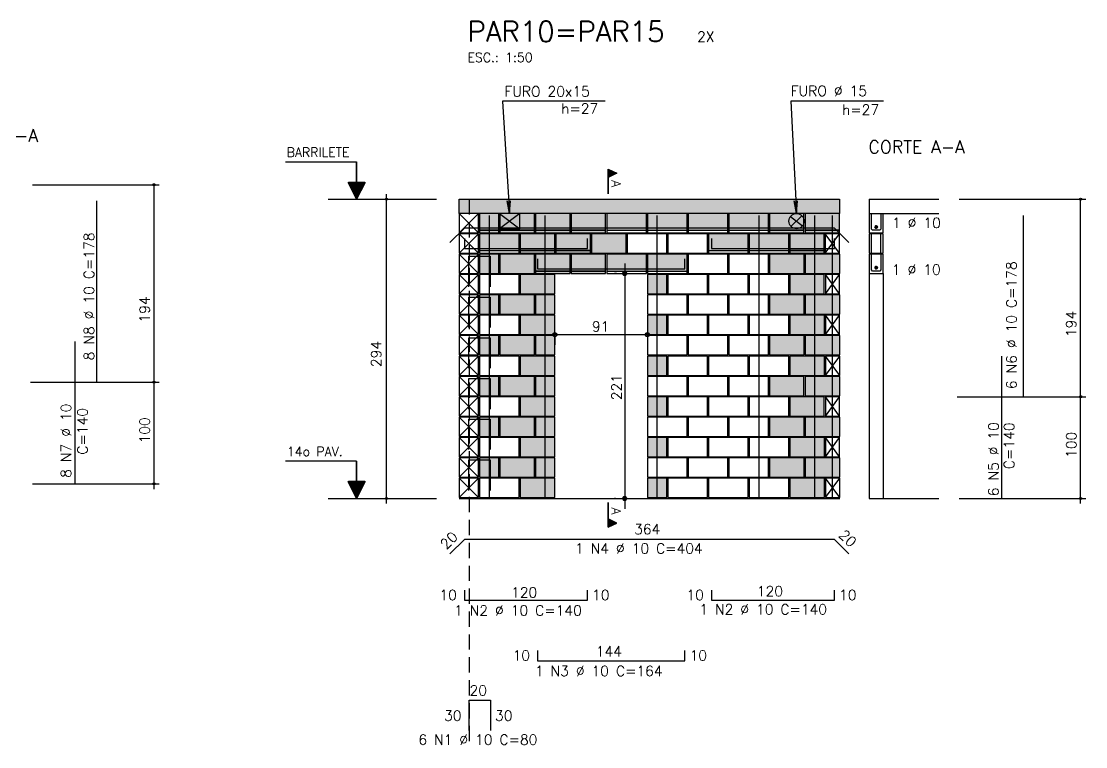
# Model space of a CAD drawing. Extents: x -1 to 122, y -1 to 61.
# Drawn here: x 68.27 to 89.2, y 22.13 to 36.38 of the extents above; entities that cross this region are included whole.
import ezdxf

# ---------------------------------------------------------------- set-up
doc = ezdxf.new("R2010")
doc.units = 0
doc.header["$MEASUREMENT"] = 0
doc.linetypes.add('ESTILO_TQS_0001', pattern=[0.45, 0.3, -0.15])
for name, color, linetype in [('PENA_01', 1, 'CONTINUOUS'), ('PENA_02', 2, 'CONTINUOUS'), ('PENA_03', 3, 'CONTINUOUS'), ('PENA_05', 5, 'CONTINUOUS'), ('PENA_06', 6, 'CONTINUOUS'), ('PENA_09', 254, 'CONTINUOUS'), ('PENA_11', 252, 'CONTINUOUS'), ('PENA_21', 100, 'CONTINUOUS'), ('PENA_23', 50, 'CONTINUOUS')]:
    doc.layers.add(name, color=color, linetype=linetype)
doc.styles.get("Standard").update_dxf_attribs({"font": 'ROMANS.SHX'})

msp = doc.modelspace()

# ---------------------------------------------------------------- linework, layer by layer
at = {"layer": 'PENA_01', "linetype": 'Continuous'}
for p, q in [((74.307, 32.887), (76.437, 32.887)), ((77.675, 32.607), (78.075, 32.307)), ((78.075, 32.607), (77.675, 32.307)), ((83.399, 32.551), (83.634, 32.367)), ((83.406, 32.351), (83.618, 32.564)), ((77.285, 32.277), (77.665, 32.277)), ((77.683, 32.277), (78.363, 32.277)), ((78.383, 32.277), (79.063, 32.277)), ((79.083, 32.277), (79.763, 32.277)), ((79.783, 32.277), (80.563, 32.277)), ((80.583, 32.277), (81.363, 32.277)), ((81.383, 32.277), (82.163, 32.277)), ((82.183, 32.277), (82.963, 32.277)), ((82.983, 32.277), (83.663, 32.277)), ((83.683, 32.277), (84.363, 32.277)), ((77.285, 31.877), (78.065, 31.877)), ((78.085, 31.877), (78.765, 31.877)), ((78.785, 31.877), (79.465, 31.877)), ((81.783, 31.877), (82.563, 31.877)), ((82.583, 31.877), (83.363, 31.877)), ((83.383, 31.877), (84.063, 31.877)), ((80.137, 31.627), (80.137, 26.807)), ((78.383, 31.477), (79.063, 31.477)), ((79.083, 31.477), (79.763, 31.477)), ((79.783, 31.477), (80.563, 31.477)), ((79.973, 31.427), (79.937, 31.427)), ((80.583, 31.477), (81.363, 31.477)), ((78.564, 30.227), (80.784, 30.227)), ((78.764, 30.217), (78.764, 30.027)), ((80.584, 30.217), (80.584, 30.027)), ((74.307, 27.007), (76.437, 27.007)), ((79.959, 27.007), (79.937, 27.007))]:
    msp.add_line(p, q, dxfattribs=at)
at = {"layer": 'PENA_01', "linetype": 'ESTILO_TQS_0001'}
msp.add_line((77.078, 32.887), (77.078, 22.13), dxfattribs=at)
at = {"layer": 'PENA_01', "linetype": 'Continuous'}
msp.add_lwpolyline([(77.675, 32.607), (77.675, 32.307), (78.075, 32.307), (78.075, 32.607), (77.675, 32.607)], dxfattribs=at)
msp.add_circle((83.516, 32.457), 0.15, dxfattribs=at)
at = {"layer": 'PENA_02', "linetype": 'Continuous'}
for p, q in [((77.265, 32.607), (76.885, 32.607)), ((76.885, 32.607), (76.885, 32.227)), ((77.265, 32.227), (77.265, 32.607)), ((76.885, 32.227), (77.265, 32.227)), ((77.265, 32.207), (76.885, 32.207)), ((76.885, 32.207), (76.885, 31.827)), ((77.265, 31.827), (77.265, 32.207)), ((84.362, 32.207), (84.082, 32.207)), ((84.082, 32.207), (84.082, 31.827)), ((84.362, 31.827), (84.362, 32.207)), ((76.885, 31.827), (77.265, 31.827)), ((84.082, 31.827), (84.362, 31.827)), ((77.263, 31.807), (76.883, 31.807)), ((76.883, 31.807), (76.883, 31.427)), ((77.263, 31.427), (77.263, 31.807)), ((76.883, 31.427), (77.263, 31.427)), ((77.263, 31.407), (76.883, 31.407)), ((76.883, 31.407), (76.883, 31.027)), ((77.263, 31.027), (77.263, 31.407)), ((84.363, 31.407), (84.083, 31.407)), ((84.083, 31.407), (84.083, 31.027)), ((84.363, 31.027), (84.363, 31.407)), ((76.883, 31.027), (77.263, 31.027)), ((77.264, 31.007), (76.884, 31.007)), ((76.884, 31.007), (76.884, 30.627)), ((77.264, 30.627), (77.264, 31.007)), ((84.083, 31.027), (84.363, 31.027)), ((76.884, 30.627), (77.264, 30.627)), ((77.264, 30.607), (76.884, 30.607)), ((76.884, 30.607), (76.884, 30.227)), ((77.264, 30.227), (77.264, 30.607)), ((84.364, 30.607), (84.084, 30.607)), ((84.084, 30.607), (84.084, 30.227)), ((84.364, 30.227), (84.364, 30.607)), ((76.884, 30.227), (77.264, 30.227)), ((77.265, 30.207), (76.885, 30.207)), ((76.885, 30.207), (76.885, 29.827)), ((77.265, 29.827), (77.265, 30.207)), ((84.084, 30.227), (84.364, 30.227)), ((76.885, 29.827), (77.265, 29.827)), ((77.265, 29.807), (76.885, 29.807)), ((76.885, 29.807), (76.885, 29.427)), ((77.265, 29.427), (77.265, 29.807)), ((84.365, 29.807), (84.085, 29.807)), ((84.085, 29.807), (84.085, 29.427)), ((84.365, 29.427), (84.365, 29.807)), ((77.263, 29.407), (76.883, 29.407)), ((76.883, 29.407), (76.883, 29.027)), ((76.885, 29.427), (77.265, 29.427)), ((77.263, 29.027), (77.263, 29.407)), ((84.085, 29.427), (84.365, 29.427)), ((76.883, 29.027), (77.263, 29.027)), ((77.263, 29.007), (76.883, 29.007)), ((76.883, 29.007), (76.883, 28.627)), ((77.263, 28.627), (77.263, 29.007)), ((84.363, 29.007), (84.083, 29.007)), ((84.083, 29.007), (84.083, 28.627)), ((84.363, 28.627), (84.363, 29.007)), ((76.883, 28.627), (77.263, 28.627)), ((77.264, 28.607), (76.884, 28.607)), ((76.884, 28.607), (76.884, 28.227)), ((77.264, 28.227), (77.264, 28.607)), ((84.083, 28.627), (84.363, 28.627)), ((76.884, 28.227), (77.264, 28.227)), ((77.264, 28.207), (76.884, 28.207)), ((76.884, 28.207), (76.884, 27.827)), ((77.264, 27.827), (77.264, 28.207)), ((84.364, 28.207), (84.084, 28.207)), ((84.084, 28.207), (84.084, 27.827)), ((84.364, 27.827), (84.364, 28.207)), ((76.884, 27.827), (77.264, 27.827)), ((77.265, 27.807), (76.885, 27.807)), ((76.885, 27.807), (76.885, 27.427)), ((77.265, 27.427), (77.265, 27.807)), ((84.084, 27.827), (84.364, 27.827)), ((76.885, 27.427), (77.265, 27.427)), ((77.265, 27.407), (76.885, 27.407)), ((76.885, 27.407), (76.885, 27.027)), ((77.265, 27.027), (77.265, 27.407)), ((84.365, 27.407), (84.085, 27.407)), ((84.085, 27.407), (84.085, 27.027)), ((84.365, 27.027), (84.365, 27.407)), ((76.885, 27.027), (77.265, 27.027)), ((76.885, 27.007), (84.365, 27.007)), ((84.085, 27.027), (84.365, 27.027))]:
    msp.add_line(p, q, dxfattribs=at)
for points in [[(76.885, 32.607), (76.885, 32.887), (84.362, 32.887), (84.362, 32.607), (76.885, 32.607)], [(77.285, 32.227), (77.665, 32.227), (77.665, 32.607), (77.285, 32.607), (77.285, 32.227)], [(77.683, 32.227), (78.363, 32.227), (78.363, 32.607), (77.683, 32.607), (77.683, 32.227)], [(78.383, 32.227), (79.063, 32.227), (79.063, 32.607), (78.383, 32.607), (78.383, 32.227)], [(79.083, 32.227), (79.763, 32.227), (79.763, 32.607), (79.083, 32.607), (79.083, 32.227)], [(79.783, 32.227), (80.563, 32.227), (80.563, 32.607), (79.783, 32.607), (79.783, 32.227)], [(80.583, 32.227), (81.363, 32.227), (81.363, 32.607), (80.583, 32.607), (80.583, 32.227)], [(81.383, 32.227), (82.163, 32.227), (82.163, 32.607), (81.383, 32.607), (81.383, 32.227)], [(82.183, 32.227), (82.963, 32.227), (82.963, 32.607), (82.183, 32.607), (82.183, 32.227)], [(82.983, 32.227), (83.663, 32.227), (83.663, 32.607), (82.983, 32.607), (82.983, 32.227)], [(83.683, 32.227), (84.363, 32.227), (84.363, 32.607), (83.683, 32.607), (83.683, 32.227)], [(77.285, 31.827), (78.065, 31.827), (78.065, 32.207), (77.285, 32.207), (77.285, 31.827)], [(78.085, 31.827), (78.765, 31.827), (78.765, 32.207), (78.085, 32.207), (78.085, 31.827)], [(78.785, 31.827), (79.465, 31.827), (79.465, 32.207), (78.785, 32.207), (78.785, 31.827)], [(79.483, 31.827), (80.163, 31.827), (80.163, 32.207), (79.483, 32.207), (79.483, 31.827)], [(80.183, 31.827), (80.963, 31.827), (80.963, 32.207), (80.183, 32.207), (80.183, 31.827)], [(80.983, 31.827), (81.763, 31.827), (81.763, 32.207), (80.983, 32.207), (80.983, 31.827)], [(81.783, 31.827), (82.563, 31.827), (82.563, 32.207), (81.783, 32.207), (81.783, 31.827)], [(82.583, 31.827), (83.363, 31.827), (83.363, 32.207), (82.583, 32.207), (82.583, 31.827)], [(83.383, 31.827), (84.063, 31.827), (84.063, 32.207), (83.383, 32.207), (83.383, 31.827)], [(77.283, 31.427), (77.663, 31.427), (77.663, 31.807), (77.283, 31.807), (77.283, 31.427)], [(77.683, 31.427), (78.363, 31.427), (78.363, 31.807), (77.683, 31.807), (77.683, 31.427)], [(78.383, 31.427), (79.063, 31.427), (79.063, 31.807), (78.383, 31.807), (78.383, 31.427)], [(79.083, 31.427), (79.763, 31.427), (79.763, 31.807), (79.083, 31.807), (79.083, 31.427)], [(79.783, 31.427), (80.563, 31.427), (80.563, 31.807), (79.783, 31.807), (79.783, 31.427)], [(80.583, 31.427), (81.363, 31.427), (81.363, 31.807), (80.583, 31.807), (80.583, 31.427)], [(81.383, 31.427), (82.163, 31.427), (82.163, 31.807), (81.383, 31.807), (81.383, 31.427)], [(82.183, 31.427), (82.963, 31.427), (82.963, 31.807), (82.183, 31.807), (82.183, 31.427)], [(82.985, 31.427), (83.665, 31.427), (83.665, 31.807), (82.985, 31.807), (82.985, 31.427)], [(83.685, 31.427), (84.365, 31.427), (84.365, 31.807), (83.685, 31.807), (83.685, 31.427)], [(77.283, 31.027), (78.063, 31.027), (78.063, 31.407), (77.283, 31.407), (77.283, 31.027)], [(78.083, 31.027), (78.763, 31.027), (78.763, 31.407), (78.083, 31.407), (78.083, 31.027)], [(80.583, 31.027), (80.963, 31.027), (80.963, 31.407), (80.583, 31.407), (80.583, 31.027)], [(80.983, 31.027), (81.763, 31.027), (81.763, 31.407), (80.983, 31.407), (80.983, 31.027)], [(81.783, 31.027), (82.563, 31.027), (82.563, 31.407), (81.783, 31.407), (81.783, 31.027)], [(82.583, 31.027), (83.363, 31.027), (83.363, 31.407), (82.583, 31.407), (82.583, 31.027)], [(83.383, 31.027), (84.063, 31.027), (84.063, 31.407), (83.383, 31.407), (83.383, 31.027)], [(77.284, 30.627), (77.664, 30.627), (77.664, 31.007), (77.284, 31.007), (77.284, 30.627)], [(77.684, 30.627), (78.364, 30.627), (78.364, 31.007), (77.684, 31.007), (77.684, 30.627)], [(78.384, 30.627), (78.764, 30.627), (78.764, 31.007), (78.384, 31.007), (78.384, 30.627)], [(80.584, 30.627), (81.364, 30.627), (81.364, 31.007), (80.584, 31.007), (80.584, 30.627)], [(81.384, 30.627), (82.164, 30.627), (82.164, 31.007), (81.384, 31.007), (81.384, 30.627)], [(82.184, 30.627), (82.964, 30.627), (82.964, 31.007), (82.184, 31.007), (82.184, 30.627)], [(82.984, 30.627), (83.664, 30.627), (83.664, 31.007), (82.984, 31.007), (82.984, 30.627)], [(83.685, 30.627), (84.365, 30.627), (84.365, 31.007), (83.685, 31.007), (83.685, 30.627)], [(77.284, 30.227), (78.064, 30.227), (78.064, 30.607), (77.284, 30.607), (77.284, 30.227)], [(78.084, 30.227), (78.764, 30.227), (78.764, 30.607), (78.084, 30.607), (78.084, 30.227)], [(80.584, 30.227), (80.964, 30.227), (80.964, 30.607), (80.584, 30.607), (80.584, 30.227)], [(80.984, 30.227), (81.764, 30.227), (81.764, 30.607), (80.984, 30.607), (80.984, 30.227)], [(81.784, 30.227), (82.564, 30.227), (82.564, 30.607), (81.784, 30.607), (81.784, 30.227)], [(82.584, 30.227), (83.364, 30.227), (83.364, 30.607), (82.584, 30.607), (82.584, 30.227)], [(83.384, 30.227), (84.064, 30.227), (84.064, 30.607), (83.384, 30.607), (83.384, 30.227)], [(77.285, 29.827), (77.665, 29.827), (77.665, 30.207), (77.285, 30.207), (77.285, 29.827)], [(77.685, 29.827), (78.365, 29.827), (78.365, 30.207), (77.685, 30.207), (77.685, 29.827)], [(78.385, 29.827), (78.765, 29.827), (78.765, 30.207), (78.385, 30.207), (78.385, 29.827)], [(80.585, 29.827), (81.365, 29.827), (81.365, 30.207), (80.585, 30.207), (80.585, 29.827)], [(81.385, 29.827), (82.165, 29.827), (82.165, 30.207), (81.385, 30.207), (81.385, 29.827)], [(82.185, 29.827), (82.965, 29.827), (82.965, 30.207), (82.185, 30.207), (82.185, 29.827)], [(82.985, 29.827), (83.665, 29.827), (83.665, 30.207), (82.985, 30.207), (82.985, 29.827)], [(83.685, 29.827), (84.365, 29.827), (84.365, 30.207), (83.685, 30.207), (83.685, 29.827)], [(77.285, 29.427), (78.065, 29.427), (78.065, 29.807), (77.285, 29.807), (77.285, 29.427)], [(78.085, 29.427), (78.765, 29.427), (78.765, 29.807), (78.085, 29.807), (78.085, 29.427)], [(80.585, 29.427), (80.965, 29.427), (80.965, 29.807), (80.585, 29.807), (80.585, 29.427)], [(80.985, 29.427), (81.765, 29.427), (81.765, 29.807), (80.985, 29.807), (80.985, 29.427)], [(81.785, 29.427), (82.565, 29.427), (82.565, 29.807), (81.785, 29.807), (81.785, 29.427)], [(82.585, 29.427), (83.365, 29.427), (83.365, 29.807), (82.585, 29.807), (82.585, 29.427)], [(83.385, 29.427), (84.065, 29.427), (84.065, 29.807), (83.385, 29.807), (83.385, 29.427)], [(77.283, 29.027), (77.663, 29.027), (77.663, 29.407), (77.283, 29.407), (77.283, 29.027)], [(77.683, 29.027), (78.363, 29.027), (78.363, 29.407), (77.683, 29.407), (77.683, 29.027)], [(78.383, 29.027), (78.763, 29.027), (78.763, 29.407), (78.383, 29.407), (78.383, 29.027)], [(80.583, 29.027), (81.363, 29.027), (81.363, 29.407), (80.583, 29.407), (80.583, 29.027)], [(81.383, 29.027), (82.163, 29.027), (82.163, 29.407), (81.383, 29.407), (81.383, 29.027)], [(82.183, 29.027), (82.963, 29.027), (82.963, 29.407), (82.183, 29.407), (82.183, 29.027)], [(82.983, 29.027), (83.663, 29.027), (83.663, 29.407), (82.983, 29.407), (82.983, 29.027)], [(83.685, 29.027), (84.365, 29.027), (84.365, 29.407), (83.685, 29.407), (83.685, 29.027)], [(77.283, 28.627), (78.063, 28.627), (78.063, 29.007), (77.283, 29.007), (77.283, 28.627)], [(78.083, 28.627), (78.763, 28.627), (78.763, 29.007), (78.083, 29.007), (78.083, 28.627)], [(80.583, 28.627), (80.963, 28.627), (80.963, 29.007), (80.583, 29.007), (80.583, 28.627)], [(80.983, 28.627), (81.763, 28.627), (81.763, 29.007), (80.983, 29.007), (80.983, 28.627)], [(81.783, 28.627), (82.563, 28.627), (82.563, 29.007), (81.783, 29.007), (81.783, 28.627)], [(82.583, 28.627), (83.363, 28.627), (83.363, 29.007), (82.583, 29.007), (82.583, 28.627)], [(83.383, 28.627), (84.063, 28.627), (84.063, 29.007), (83.383, 29.007), (83.383, 28.627)], [(77.284, 28.227), (77.664, 28.227), (77.664, 28.607), (77.284, 28.607), (77.284, 28.227)], [(77.684, 28.227), (78.364, 28.227), (78.364, 28.607), (77.684, 28.607), (77.684, 28.227)], [(78.384, 28.227), (78.764, 28.227), (78.764, 28.607), (78.384, 28.607), (78.384, 28.227)], [(80.584, 28.227), (81.364, 28.227), (81.364, 28.607), (80.584, 28.607), (80.584, 28.227)], [(81.384, 28.227), (82.164, 28.227), (82.164, 28.607), (81.384, 28.607), (81.384, 28.227)], [(82.184, 28.227), (82.964, 28.227), (82.964, 28.607), (82.184, 28.607), (82.184, 28.227)], [(82.984, 28.227), (83.664, 28.227), (83.664, 28.607), (82.984, 28.607), (82.984, 28.227)], [(83.685, 28.227), (84.365, 28.227), (84.365, 28.607), (83.685, 28.607), (83.685, 28.227)], [(77.284, 27.827), (78.064, 27.827), (78.064, 28.207), (77.284, 28.207), (77.284, 27.827)], [(78.084, 27.827), (78.764, 27.827), (78.764, 28.207), (78.084, 28.207), (78.084, 27.827)], [(80.584, 27.827), (80.964, 27.827), (80.964, 28.207), (80.584, 28.207), (80.584, 27.827)], [(80.984, 27.827), (81.764, 27.827), (81.764, 28.207), (80.984, 28.207), (80.984, 27.827)], [(81.784, 27.827), (82.564, 27.827), (82.564, 28.207), (81.784, 28.207), (81.784, 27.827)], [(82.584, 27.827), (83.364, 27.827), (83.364, 28.207), (82.584, 28.207), (82.584, 27.827)], [(83.384, 27.827), (84.064, 27.827), (84.064, 28.207), (83.384, 28.207), (83.384, 27.827)], [(77.285, 27.427), (77.665, 27.427), (77.665, 27.807), (77.285, 27.807), (77.285, 27.427)], [(77.685, 27.427), (78.365, 27.427), (78.365, 27.807), (77.685, 27.807), (77.685, 27.427)], [(78.385, 27.427), (78.765, 27.427), (78.765, 27.807), (78.385, 27.807), (78.385, 27.427)], [(80.585, 27.427), (81.365, 27.427), (81.365, 27.807), (80.585, 27.807), (80.585, 27.427)], [(81.385, 27.427), (82.165, 27.427), (82.165, 27.807), (81.385, 27.807), (81.385, 27.427)], [(82.185, 27.427), (82.965, 27.427), (82.965, 27.807), (82.185, 27.807), (82.185, 27.427)], [(82.985, 27.427), (83.665, 27.427), (83.665, 27.807), (82.985, 27.807), (82.985, 27.427)], [(83.685, 27.427), (84.365, 27.427), (84.365, 27.807), (83.685, 27.807), (83.685, 27.427)], [(77.285, 27.027), (78.065, 27.027), (78.065, 27.407), (77.285, 27.407), (77.285, 27.027)], [(78.085, 27.027), (78.765, 27.027), (78.765, 27.407), (78.085, 27.407), (78.085, 27.027)], [(80.585, 27.027), (80.965, 27.027), (80.965, 27.407), (80.585, 27.407), (80.585, 27.027)], [(80.985, 27.027), (81.765, 27.027), (81.765, 27.407), (80.985, 27.407), (80.985, 27.027)], [(81.785, 27.027), (82.565, 27.027), (82.565, 27.407), (81.785, 27.407), (81.785, 27.027)], [(82.585, 27.027), (83.365, 27.027), (83.365, 27.407), (82.585, 27.407), (82.585, 27.027)], [(83.385, 27.027), (84.065, 27.027), (84.065, 27.407), (83.385, 27.407), (83.385, 27.027)]]:
    msp.add_lwpolyline(points, dxfattribs=at)
for centre, radius in [((70.882, 33.173), 0.02), ((70.882, 33.173), 0.01), ((75.453, 32.887), 0.02), ((75.453, 32.887), 0.01), ((89.103, 32.887), 0.02), ((89.103, 32.887), 0.01), ((80.137, 31.427), 0.04), ((80.137, 31.427), 0.02), ((78.764, 30.227), 0.04), ((78.764, 30.227), 0.02), ((80.584, 30.227), 0.04), ((80.584, 30.227), 0.02), ((70.882, 29.293), 0.02), ((70.882, 29.293), 0.01), ((89.103, 29.007), 0.02), ((89.103, 29.007), 0.01), ((70.882, 27.293), 0.02), ((70.882, 27.293), 0.01), ((75.453, 27.007), 0.02), ((75.453, 27.007), 0.01), ((80.137, 27.007), 0.04), ((80.137, 27.007), 0.02), ((89.103, 27.007), 0.02), ((89.103, 27.007), 0.01)]:
    msp.add_circle(centre, radius, dxfattribs=at)
at = {"layer": 'PENA_03', "linetype": 'Continuous'}
for p, q in [((74.866, 33.619), (73.466, 33.619)), ((74.866, 33.219), (74.866, 33.619)), ((74.867, 33.219), (74.867, 33.621)), ((79.814, 32.994), (79.814, 33.48)), ((79.814, 33.48), (79.98, 33.397)), ((79.815, 33.479), (79.815, 33.316)), ((79.815, 33.479), (79.979, 33.397)), ((79.979, 33.397), (79.815, 33.316)), ((79.98, 33.397), (79.815, 33.315)), ((79.815, 33.315), (79.815, 32.994)), ((79.827, 33.474), (79.827, 33.321)), ((79.84, 33.468), (79.84, 33.327)), ((79.853, 33.461), (79.853, 33.334)), ((79.865, 33.455), (79.865, 33.34)), ((79.878, 33.448), (79.878, 33.346)), ((79.891, 33.442), (79.891, 33.353)), ((79.904, 33.436), (79.904, 33.359)), ((79.916, 33.429), (79.916, 33.366)), ((79.929, 33.423), (79.929, 33.372)), ((79.942, 33.417), (79.942, 33.378)), ((79.955, 33.41), (79.955, 33.385)), ((79.967, 33.404), (79.967, 33.391)), ((68.493, 33.173), (70.982, 33.173)), ((70.882, 27.192), (70.882, 33.173)), ((74.866, 32.887), (74.7, 33.219)), ((74.7, 33.219), (74.866, 33.219)), ((74.866, 32.891), (74.703, 33.218)), ((75.03, 33.218), (74.703, 33.218)), ((75.019, 33.194), (74.713, 33.194)), ((75.007, 33.168), (74.726, 33.168)), ((74.994, 33.143), (74.739, 33.143)), ((74.981, 33.117), (74.751, 33.117)), ((74.968, 33.092), (74.764, 33.092)), ((75.032, 33.219), (74.866, 32.887)), ((75.03, 33.218), (74.866, 32.891)), ((74.867, 33.219), (75.032, 33.219)), ((74.956, 33.066), (74.777, 33.066)), ((74.943, 33.041), (74.79, 33.041)), ((74.93, 33.015), (74.802, 33.015)), ((74.917, 32.99), (74.815, 32.99)), ((74.905, 32.964), (74.828, 32.964)), ((74.892, 32.938), (74.841, 32.938)), ((74.879, 32.913), (74.853, 32.913)), ((75.453, 26.907), (75.453, 32.987)), ((84.943, 32.887), (84.943, 32.227)), ((84.943, 32.887), (86.313, 32.887)), ((86.713, 32.887), (89.203, 32.887)), ((89.103, 26.907), (89.103, 32.887)), ((76.885, 32.227), (77.265, 32.607)), ((77.265, 32.227), (76.885, 32.607)), ((84.943, 32.607), (86.313, 32.607)), ((76.885, 31.827), (77.265, 32.207)), ((77.265, 31.827), (76.885, 32.207)), ((84.082, 31.827), (84.362, 32.207)), ((84.362, 31.827), (84.082, 32.207)), ((84.993, 31.827), (84.993, 32.207)), ((85.173, 31.827), (85.173, 32.207)), ((76.883, 31.427), (77.263, 31.807)), ((77.263, 31.427), (76.883, 31.807)), ((85.223, 31.807), (84.943, 31.807)), ((84.943, 31.807), (84.943, 31.427)), ((76.883, 31.027), (77.263, 31.407)), ((77.263, 31.027), (76.883, 31.407)), ((80.173, 31.427), (80.173, 31.427)), ((84.083, 31.027), (84.363, 31.407)), ((84.363, 31.027), (84.083, 31.407)), ((84.943, 31.427), (84.943, 27.007)), ((85.223, 31.427), (85.223, 27.007)), ((76.884, 30.627), (77.264, 31.007)), ((77.264, 30.627), (76.884, 31.007)), ((76.884, 30.227), (77.264, 30.607)), ((77.264, 30.227), (76.884, 30.607)), ((84.084, 30.227), (84.364, 30.607)), ((84.364, 30.227), (84.084, 30.607)), ((78.764, 30.417), (78.764, 30.417)), ((80.584, 30.417), (80.584, 30.417)), ((76.885, 29.827), (77.265, 30.207)), ((77.265, 29.827), (76.885, 30.207)), ((76.885, 29.427), (77.265, 29.807)), ((77.265, 29.427), (76.885, 29.807)), ((84.085, 29.427), (84.365, 29.807)), ((84.365, 29.427), (84.085, 29.807)), ((76.883, 29.027), (77.263, 29.407)), ((77.263, 29.027), (76.883, 29.407)), ((68.451, 29.293), (70.982, 29.293)), ((76.883, 28.627), (77.263, 29.007)), ((77.263, 28.627), (76.883, 29.007)), ((84.083, 28.627), (84.363, 29.007)), ((84.363, 28.627), (84.083, 29.007)), ((86.672, 29.007), (89.203, 29.007)), ((76.884, 28.227), (77.264, 28.607)), ((77.264, 28.227), (76.884, 28.607)), ((76.884, 27.827), (77.264, 28.207)), ((77.264, 27.827), (76.884, 28.207)), ((84.084, 27.827), (84.364, 28.207)), ((84.364, 27.827), (84.084, 28.207)), ((74.866, 27.739), (73.466, 27.739)), ((74.866, 27.339), (74.866, 27.739)), ((74.867, 27.339), (74.867, 27.741)), ((76.885, 27.427), (77.265, 27.807)), ((77.265, 27.427), (76.885, 27.807)), ((68.493, 27.293), (70.982, 27.293)), ((74.866, 27.007), (74.7, 27.339)), ((74.7, 27.339), (74.866, 27.339)), ((74.866, 27.011), (74.703, 27.338)), ((75.03, 27.338), (74.703, 27.338)), ((75.019, 27.314), (74.713, 27.314)), ((75.007, 27.288), (74.726, 27.288)), ((74.994, 27.263), (74.739, 27.263)), ((74.981, 27.237), (74.751, 27.237)), ((74.968, 27.212), (74.764, 27.212)), ((75.032, 27.339), (74.866, 27.007)), ((75.03, 27.338), (74.866, 27.011)), ((74.867, 27.339), (75.032, 27.339)), ((76.885, 27.027), (77.265, 27.407)), ((77.265, 27.027), (76.885, 27.407)), ((84.085, 27.027), (84.365, 27.407)), ((84.365, 27.027), (84.085, 27.407)), ((74.956, 27.186), (74.777, 27.186)), ((74.943, 27.161), (74.79, 27.161)), ((74.93, 27.135), (74.802, 27.135)), ((74.917, 27.11), (74.815, 27.11)), ((74.905, 27.084), (74.828, 27.084)), ((74.892, 27.058), (74.841, 27.058)), ((74.879, 27.033), (74.853, 27.033)), ((80.159, 27.007), (80.159, 27.007)), ((84.943, 27.007), (86.313, 27.007)), ((86.713, 27.007), (89.203, 27.007)), ((79.814, 26.927), (79.814, 26.441)), ((79.815, 26.606), (79.815, 26.927)), ((79.98, 26.524), (79.815, 26.606)), ((79.815, 26.442), (79.815, 26.605)), ((79.979, 26.524), (79.815, 26.605)), ((79.827, 26.447), (79.827, 26.6)), ((79.84, 26.453), (79.84, 26.594)), ((79.853, 26.46), (79.853, 26.587)), ((79.814, 26.441), (79.98, 26.524)), ((79.815, 26.442), (79.979, 26.524)), ((79.865, 26.466), (79.865, 26.581)), ((79.878, 26.472), (79.878, 26.575)), ((79.891, 26.479), (79.891, 26.568)), ((79.904, 26.485), (79.904, 26.562)), ((79.916, 26.492), (79.916, 26.555)), ((79.929, 26.498), (79.929, 26.549)), ((79.942, 26.504), (79.942, 26.543)), ((79.955, 26.511), (79.955, 26.536)), ((79.967, 26.517), (79.967, 26.53))]:
    msp.add_line(p, q, dxfattribs=at)
for points in [[(79.75, 34.812), (77.734, 34.812), (77.875, 32.607), (77.826, 32.853), (77.875, 32.607), (77.891, 32.857)], [(85.228, 34.812), (83.402, 34.812), (83.515, 32.607), (83.47, 32.853), (83.515, 32.607), (83.535, 32.857)], [(84.943, 32.227), (85.223, 32.227), (85.223, 32.607)], [(85.173, 32.607), (85.173, 32.297), (85.153, 32.277), (85.013, 32.277), (84.993, 32.297), (84.993, 32.607)], [(85.109, 32.342), (85.107, 32.353), (85.101, 32.361), (85.092, 32.366), (85.082, 32.367), (85.072, 32.364), (85.064, 32.357), (85.06, 32.348), (85.06, 32.337), (85.064, 32.328), (85.072, 32.321), (85.082, 32.318), (85.092, 32.319), (85.101, 32.324), (85.107, 32.332), (85.109, 32.342)], [(84.943, 31.827), (85.223, 31.827), (85.223, 32.207), (84.943, 32.207), (84.943, 31.827)], [(84.943, 31.427), (85.223, 31.427), (85.223, 31.807)], [(85.173, 31.807), (85.173, 31.497), (85.153, 31.477), (85.013, 31.477), (84.993, 31.497), (84.993, 31.807)], [(85.109, 31.542), (85.107, 31.553), (85.101, 31.561), (85.092, 31.566), (85.082, 31.567), (85.072, 31.564), (85.064, 31.557), (85.06, 31.548), (85.06, 31.537), (85.064, 31.528), (85.072, 31.521), (85.082, 31.518), (85.092, 31.519), (85.101, 31.524), (85.107, 31.532), (85.109, 31.542)]]:
    msp.add_lwpolyline(points, dxfattribs=at)
for centre in [(85.084, 32.342), (85.084, 31.542)]:
    msp.add_circle(centre, 0.025, dxfattribs=at)
for points in [[(85.109, 32.342), (85.064, 32.357), (85.06, 32.348)], [(85.109, 32.342), (85.06, 32.348), (85.06, 32.337)], [(85.109, 32.342), (85.06, 32.337), (85.064, 32.328)], [(85.109, 32.342), (85.072, 32.364), (85.061, 32.351)], [(85.109, 32.342), (85.061, 32.351), (85.061, 32.334)], [(85.109, 32.342), (85.061, 32.334), (85.072, 32.321)], [(85.109, 32.342), (85.072, 32.364), (85.064, 32.357)], [(85.109, 32.342), (85.064, 32.328), (85.072, 32.321)], [(85.109, 32.342), (85.089, 32.367), (85.072, 32.364)], [(85.109, 32.342), (85.082, 32.367), (85.072, 32.364)], [(85.109, 32.342), (85.072, 32.321), (85.089, 32.318)], [(85.109, 32.342), (85.072, 32.321), (85.082, 32.318)], [(85.109, 32.342), (85.092, 32.366), (85.082, 32.367)], [(85.109, 32.342), (85.082, 32.318), (85.092, 32.319)], [(85.109, 32.342), (85.104, 32.358), (85.089, 32.367)], [(85.109, 32.342), (85.089, 32.318), (85.104, 32.326)], [(85.109, 32.342), (85.101, 32.361), (85.092, 32.366)], [(85.109, 32.342), (85.092, 32.319), (85.101, 32.324)], [(85.109, 32.342), (85.107, 32.353), (85.101, 32.361)], [(85.109, 32.342), (85.101, 32.324), (85.107, 32.332)], [(85.109, 32.342), (85.104, 32.326), (85.109, 32.342)], [(85.109, 32.342), (85.107, 32.332), (85.109, 32.342)], [(85.109, 31.542), (85.064, 31.557), (85.06, 31.548)], [(85.109, 31.542), (85.06, 31.548), (85.06, 31.537)], [(85.109, 31.542), (85.06, 31.537), (85.064, 31.528)], [(85.109, 31.542), (85.072, 31.564), (85.061, 31.551)], [(85.109, 31.542), (85.061, 31.551), (85.061, 31.534)], [(85.109, 31.542), (85.061, 31.534), (85.072, 31.521)], [(85.109, 31.542), (85.072, 31.564), (85.064, 31.557)], [(85.109, 31.542), (85.064, 31.528), (85.072, 31.521)], [(85.109, 31.542), (85.089, 31.567), (85.072, 31.564)], [(85.109, 31.542), (85.082, 31.567), (85.072, 31.564)], [(85.109, 31.542), (85.072, 31.521), (85.089, 31.518)], [(85.109, 31.542), (85.072, 31.521), (85.082, 31.518)], [(85.109, 31.542), (85.092, 31.566), (85.082, 31.567)], [(85.109, 31.542), (85.082, 31.518), (85.092, 31.519)], [(85.109, 31.542), (85.104, 31.558), (85.089, 31.567)], [(85.109, 31.542), (85.089, 31.518), (85.104, 31.526)], [(85.109, 31.542), (85.101, 31.561), (85.092, 31.566)], [(85.109, 31.542), (85.092, 31.519), (85.101, 31.524)], [(85.109, 31.542), (85.107, 31.553), (85.101, 31.561)], [(85.109, 31.542), (85.101, 31.524), (85.107, 31.532)], [(85.109, 31.542), (85.104, 31.526), (85.109, 31.542)], [(85.109, 31.542), (85.107, 31.532), (85.109, 31.542)]]:
    msp.add_solid(points, dxfattribs=at)
at = {"layer": 'PENA_05', "linetype": 'Continuous'}
for p, q in [((69.758, 29.29), (69.758, 32.853)), ((87.979, 29.004), (87.979, 32.567)), ((76.985, 32.317), (76.702, 32.035)), ((84.262, 32.317), (76.985, 32.317)), ((84.545, 32.035), (84.262, 32.317)), ((76.985, 32.117), (76.985, 31.917)), ((79.405, 31.917), (79.405, 32.117)), ((81.843, 32.117), (81.843, 31.917)), ((84.262, 31.917), (84.262, 32.117)), ((76.985, 31.917), (79.405, 31.917)), ((81.843, 31.917), (84.262, 31.917)), ((77.075, 31.166), (77.075, 31.766)), ((77.075, 31.766), (77.495, 31.766)), ((77.495, 31.766), (77.495, 31.166)), ((78.423, 31.717), (78.423, 31.517)), ((81.323, 31.517), (81.323, 31.717)), ((78.423, 31.517), (81.323, 31.517)), ((77.075, 30.366), (77.075, 30.966)), ((77.075, 30.966), (77.495, 30.966)), ((77.495, 30.966), (77.495, 30.366)), ((77.075, 29.566), (77.075, 30.166)), ((77.075, 30.166), (77.495, 30.166)), ((77.495, 30.166), (77.495, 29.566)), ((69.332, 27.293), (69.332, 30.093)), ((87.553, 27.007), (87.553, 29.807)), ((77.075, 28.764), (77.075, 29.364)), ((77.075, 29.364), (77.495, 29.364)), ((77.495, 29.364), (77.495, 28.764)), ((77.075, 27.967), (77.075, 28.567)), ((77.075, 28.567), (77.495, 28.567)), ((77.495, 28.567), (77.495, 27.967)), ((77.075, 27.166), (77.075, 27.766)), ((77.075, 27.766), (77.495, 27.766)), ((77.495, 27.766), (77.495, 27.166)), ((76.985, 26.204), (76.702, 25.921)), ((84.262, 26.204), (76.985, 26.204)), ((84.545, 25.921), (84.262, 26.204)), ((76.985, 25.207), (76.985, 25.007)), ((79.405, 25.007), (79.405, 25.207)), ((81.843, 25.207), (81.843, 25.007)), ((84.262, 25.007), (84.262, 25.207)), ((76.985, 25.007), (79.405, 25.007)), ((81.843, 25.007), (84.262, 25.007)), ((78.423, 24.018), (78.423, 23.818)), ((81.323, 23.818), (81.323, 24.018)), ((78.423, 23.818), (81.323, 23.818)), ((77.077, 22.445), (77.077, 23.045)), ((77.077, 23.045), (77.497, 23.045)), ((77.497, 23.045), (77.497, 22.445))]:
    msp.add_line(p, q, dxfattribs=at)
for points in [[(77.47, 32.567), (77.47, 27.007)], [(78.57, 32.567), (78.57, 27.007)], [(80.77, 32.567), (80.77, 27.007)], [(82.775, 32.567), (82.775, 27.007)], [(83.87, 32.567), (83.87, 27.007)], [(84.22, 32.567), (84.22, 27.007)]]:
    msp.add_lwpolyline(points, dxfattribs=at)
at = {"layer": 'PENA_09', "linetype": 'Continuous'}
for points in [[(77.285, 32.277), (77.665, 32.277), (77.665, 32.607), (77.285, 32.607), (77.285, 32.277)], [(77.683, 32.277), (78.363, 32.277), (78.363, 32.607), (77.683, 32.607), (77.683, 32.277)], [(78.383, 32.277), (79.063, 32.277), (79.063, 32.607), (78.383, 32.607), (78.383, 32.277)], [(79.083, 32.277), (79.763, 32.277), (79.763, 32.607), (79.083, 32.607), (79.083, 32.277)], [(79.783, 32.277), (80.563, 32.277), (80.563, 32.607), (79.783, 32.607), (79.783, 32.277)], [(80.583, 32.277), (81.363, 32.277), (81.363, 32.607), (80.583, 32.607), (80.583, 32.277)], [(81.383, 32.277), (82.163, 32.277), (82.163, 32.607), (81.383, 32.607), (81.383, 32.277)], [(82.183, 32.277), (82.963, 32.277), (82.963, 32.607), (82.183, 32.607), (82.183, 32.277)], [(82.983, 32.277), (83.663, 32.277), (83.663, 32.607), (82.983, 32.607), (82.983, 32.277)], [(83.683, 32.277), (84.363, 32.277), (84.363, 32.607), (83.683, 32.607), (83.683, 32.277)], [(77.285, 31.877), (78.065, 31.877), (78.065, 32.207), (77.285, 32.207), (77.285, 31.877)], [(78.085, 31.877), (78.765, 31.877), (78.765, 32.207), (78.085, 32.207), (78.085, 31.877)], [(78.785, 31.877), (79.465, 31.877), (79.465, 32.207), (78.785, 32.207), (78.785, 31.877)], [(81.783, 31.877), (82.563, 31.877), (82.563, 32.207), (81.783, 32.207), (81.783, 31.877)], [(82.583, 31.877), (83.363, 31.877), (83.363, 32.207), (82.583, 32.207), (82.583, 31.877)], [(83.383, 31.877), (84.063, 31.877), (84.063, 32.207), (83.383, 32.207), (83.383, 31.877)], [(78.383, 31.477), (79.063, 31.477), (79.063, 31.807), (78.383, 31.807), (78.383, 31.477)], [(79.083, 31.477), (79.763, 31.477), (79.763, 31.807), (79.083, 31.807), (79.083, 31.477)], [(79.783, 31.477), (80.563, 31.477), (80.563, 31.807), (79.783, 31.807), (79.783, 31.477)], [(80.583, 31.477), (81.363, 31.477), (81.363, 31.807), (80.583, 31.807), (80.583, 31.477)]]:
    msp.add_lwpolyline(points, dxfattribs=at)
for points in [[(77.285, 32.277), (77.665, 32.277), (77.665, 32.607)], [(77.285, 32.277), (77.665, 32.607), (77.285, 32.607)], [(77.285, 32.277), (77.285, 32.607), (77.285, 32.277)], [(77.683, 32.277), (78.363, 32.277), (78.363, 32.607)], [(77.683, 32.277), (78.363, 32.607), (77.683, 32.607)], [(77.683, 32.277), (77.683, 32.607), (77.683, 32.277)], [(78.383, 32.277), (79.063, 32.277), (79.063, 32.607)], [(78.383, 32.277), (79.063, 32.607), (78.383, 32.607)], [(78.383, 32.277), (78.383, 32.607), (78.383, 32.277)], [(79.083, 32.277), (79.763, 32.277), (79.763, 32.607)], [(79.083, 32.277), (79.763, 32.607), (79.083, 32.607)], [(79.083, 32.277), (79.083, 32.607), (79.083, 32.277)], [(79.783, 32.277), (80.563, 32.277), (80.563, 32.607)], [(79.783, 32.277), (80.563, 32.607), (79.783, 32.607)], [(79.783, 32.277), (79.783, 32.607), (79.783, 32.277)], [(80.583, 32.277), (81.363, 32.277), (81.363, 32.607)], [(80.583, 32.277), (81.363, 32.607), (80.583, 32.607)], [(80.583, 32.277), (80.583, 32.607), (80.583, 32.277)], [(81.383, 32.277), (82.163, 32.277), (82.163, 32.607)], [(81.383, 32.277), (82.163, 32.607), (81.383, 32.607)], [(81.383, 32.277), (81.383, 32.607), (81.383, 32.277)], [(82.183, 32.277), (82.963, 32.277), (82.963, 32.607)], [(82.183, 32.277), (82.963, 32.607), (82.183, 32.607)], [(82.183, 32.277), (82.183, 32.607), (82.183, 32.277)], [(82.983, 32.277), (83.663, 32.277), (83.663, 32.607)], [(82.983, 32.277), (83.663, 32.607), (82.983, 32.607)], [(82.983, 32.277), (82.983, 32.607), (82.983, 32.277)], [(83.683, 32.277), (84.363, 32.277), (84.363, 32.607)], [(83.683, 32.277), (84.363, 32.607), (83.683, 32.607)], [(83.683, 32.277), (83.683, 32.607), (83.683, 32.277)], [(77.285, 31.877), (78.065, 31.877), (78.065, 32.207)], [(77.285, 31.877), (78.065, 32.207), (77.285, 32.207)], [(77.285, 31.877), (77.285, 32.207), (77.285, 31.877)], [(78.085, 31.877), (78.765, 31.877), (78.765, 32.207)], [(78.085, 31.877), (78.765, 32.207), (78.085, 32.207)], [(78.085, 31.877), (78.085, 32.207), (78.085, 31.877)], [(78.785, 31.877), (79.465, 31.877), (79.465, 32.207)], [(78.785, 31.877), (79.465, 32.207), (78.785, 32.207)], [(78.785, 31.877), (78.785, 32.207), (78.785, 31.877)], [(81.783, 31.877), (82.563, 31.877), (82.563, 32.207)], [(81.783, 31.877), (82.563, 32.207), (81.783, 32.207)], [(81.783, 31.877), (81.783, 32.207), (81.783, 31.877)], [(82.583, 31.877), (83.363, 31.877), (83.363, 32.207)], [(82.583, 31.877), (83.363, 32.207), (82.583, 32.207)], [(82.583, 31.877), (82.583, 32.207), (82.583, 31.877)], [(83.383, 31.877), (84.063, 31.877), (84.063, 32.207)], [(83.383, 31.877), (84.063, 32.207), (83.383, 32.207)], [(83.383, 31.877), (83.383, 32.207), (83.383, 31.877)], [(78.383, 31.477), (79.063, 31.477), (79.063, 31.807)], [(78.383, 31.477), (79.063, 31.807), (78.383, 31.807)], [(78.383, 31.477), (78.383, 31.807), (78.383, 31.477)], [(79.083, 31.477), (79.763, 31.477), (79.763, 31.807)], [(79.083, 31.477), (79.763, 31.807), (79.083, 31.807)], [(79.083, 31.477), (79.083, 31.807), (79.083, 31.477)], [(79.783, 31.477), (80.563, 31.477), (80.563, 31.807)], [(79.783, 31.477), (80.563, 31.807), (79.783, 31.807)], [(79.783, 31.477), (79.783, 31.807), (79.783, 31.477)], [(80.583, 31.477), (81.363, 31.477), (81.363, 31.807)], [(80.583, 31.477), (81.363, 31.807), (80.583, 31.807)], [(80.583, 31.477), (80.583, 31.807), (80.583, 31.477)]]:
    msp.add_solid(points, dxfattribs=at)
at = {"layer": 'PENA_11', "linetype": 'Continuous'}
for points in [[(76.885, 32.607), (76.885, 32.887), (84.362, 32.887)], [(76.885, 32.607), (84.362, 32.887), (84.362, 32.607)], [(76.885, 32.607), (84.362, 32.607), (76.885, 32.607)]]:
    msp.add_solid(points, dxfattribs=at)
at = {"layer": 'PENA_21', "linetype": 'Continuous'}
for points in [[(77.683, 32.227), (78.363, 32.227), (78.363, 32.277), (77.683, 32.277), (77.683, 32.227)], [(78.383, 32.227), (79.063, 32.227), (79.063, 32.277), (78.383, 32.277), (78.383, 32.227)], [(79.083, 32.227), (79.763, 32.227), (79.763, 32.277), (79.083, 32.277), (79.083, 32.227)], [(82.983, 32.227), (83.663, 32.227), (83.663, 32.277), (82.983, 32.277), (82.983, 32.227)], [(83.683, 32.227), (84.363, 32.227), (84.363, 32.277), (83.683, 32.277), (83.683, 32.227)], [(79.483, 31.827), (80.163, 31.827), (80.163, 32.207), (79.483, 32.207), (79.483, 31.827)], [(78.085, 31.827), (78.765, 31.827), (78.765, 31.877), (78.085, 31.877), (78.085, 31.827)], [(78.785, 31.827), (79.465, 31.827), (79.465, 31.877), (78.785, 31.877), (78.785, 31.827)], [(83.383, 31.827), (84.063, 31.827), (84.063, 31.877), (83.383, 31.877), (83.383, 31.827)], [(77.683, 31.427), (78.363, 31.427), (78.363, 31.807), (77.683, 31.807), (77.683, 31.427)], [(82.985, 31.427), (83.665, 31.427), (83.665, 31.807), (82.985, 31.807), (82.985, 31.427)], [(83.685, 31.427), (84.365, 31.427), (84.365, 31.807), (83.685, 31.807), (83.685, 31.427)], [(78.083, 31.027), (78.763, 31.027), (78.763, 31.407), (78.083, 31.407), (78.083, 31.027)], [(78.383, 31.427), (79.063, 31.427), (79.063, 31.477), (78.383, 31.477), (78.383, 31.427)], [(79.083, 31.427), (79.763, 31.427), (79.763, 31.477), (79.083, 31.477), (79.083, 31.427)], [(83.383, 31.027), (84.063, 31.027), (84.063, 31.407), (83.383, 31.407), (83.383, 31.027)], [(77.684, 30.627), (78.364, 30.627), (78.364, 31.007), (77.684, 31.007), (77.684, 30.627)], [(82.984, 30.627), (83.664, 30.627), (83.664, 31.007), (82.984, 31.007), (82.984, 30.627)], [(83.685, 30.627), (84.365, 30.627), (84.365, 31.007), (83.685, 31.007), (83.685, 30.627)], [(78.084, 30.227), (78.764, 30.227), (78.764, 30.607), (78.084, 30.607), (78.084, 30.227)], [(83.384, 30.227), (84.064, 30.227), (84.064, 30.607), (83.384, 30.607), (83.384, 30.227)], [(77.685, 29.827), (78.365, 29.827), (78.365, 30.207), (77.685, 30.207), (77.685, 29.827)], [(82.985, 29.827), (83.665, 29.827), (83.665, 30.207), (82.985, 30.207), (82.985, 29.827)], [(83.685, 29.827), (84.365, 29.827), (84.365, 30.207), (83.685, 30.207), (83.685, 29.827)], [(78.085, 29.427), (78.765, 29.427), (78.765, 29.807), (78.085, 29.807), (78.085, 29.427)], [(83.385, 29.427), (84.065, 29.427), (84.065, 29.807), (83.385, 29.807), (83.385, 29.427)], [(77.683, 29.027), (78.363, 29.027), (78.363, 29.407), (77.683, 29.407), (77.683, 29.027)], [(82.983, 29.027), (83.663, 29.027), (83.663, 29.407), (82.983, 29.407), (82.983, 29.027)], [(83.685, 29.027), (84.365, 29.027), (84.365, 29.407), (83.685, 29.407), (83.685, 29.027)], [(78.083, 28.627), (78.763, 28.627), (78.763, 29.007), (78.083, 29.007), (78.083, 28.627)], [(83.383, 28.627), (84.063, 28.627), (84.063, 29.007), (83.383, 29.007), (83.383, 28.627)], [(77.684, 28.227), (78.364, 28.227), (78.364, 28.607), (77.684, 28.607), (77.684, 28.227)], [(82.984, 28.227), (83.664, 28.227), (83.664, 28.607), (82.984, 28.607), (82.984, 28.227)], [(83.685, 28.227), (84.365, 28.227), (84.365, 28.607), (83.685, 28.607), (83.685, 28.227)], [(78.084, 27.827), (78.764, 27.827), (78.764, 28.207), (78.084, 28.207), (78.084, 27.827)], [(83.384, 27.827), (84.064, 27.827), (84.064, 28.207), (83.384, 28.207), (83.384, 27.827)], [(77.685, 27.427), (78.365, 27.427), (78.365, 27.807), (77.685, 27.807), (77.685, 27.427)], [(82.985, 27.427), (83.665, 27.427), (83.665, 27.807), (82.985, 27.807), (82.985, 27.427)], [(83.685, 27.427), (84.365, 27.427), (84.365, 27.807), (83.685, 27.807), (83.685, 27.427)], [(78.085, 27.027), (78.765, 27.027), (78.765, 27.407), (78.085, 27.407), (78.085, 27.027)], [(83.385, 27.027), (84.065, 27.027), (84.065, 27.407), (83.385, 27.407), (83.385, 27.027)]]:
    msp.add_lwpolyline(points, dxfattribs=at)
for points in [[(77.683, 32.227), (78.363, 32.227), (78.363, 32.277)], [(77.683, 32.227), (78.363, 32.277), (77.683, 32.277)], [(77.683, 32.227), (77.683, 32.277), (77.683, 32.227)], [(78.383, 32.227), (79.063, 32.227), (79.063, 32.277)], [(78.383, 32.227), (79.063, 32.277), (78.383, 32.277)], [(78.383, 32.227), (78.383, 32.277), (78.383, 32.227)], [(79.083, 32.227), (79.763, 32.227), (79.763, 32.277)], [(79.083, 32.227), (79.763, 32.277), (79.083, 32.277)], [(79.083, 32.227), (79.083, 32.277), (79.083, 32.227)], [(82.983, 32.227), (83.663, 32.227), (83.663, 32.277)], [(82.983, 32.227), (83.663, 32.277), (82.983, 32.277)], [(82.983, 32.227), (82.983, 32.277), (82.983, 32.227)], [(83.683, 32.227), (84.363, 32.227), (84.363, 32.277)], [(83.683, 32.227), (84.363, 32.277), (83.683, 32.277)], [(83.683, 32.227), (83.683, 32.277), (83.683, 32.227)], [(79.483, 31.827), (80.163, 31.827), (80.163, 32.207)], [(79.483, 31.827), (80.163, 32.207), (79.483, 32.207)], [(79.483, 31.827), (79.483, 32.207), (79.483, 31.827)], [(78.085, 31.827), (78.765, 31.827), (78.765, 31.877)], [(78.085, 31.827), (78.765, 31.877), (78.085, 31.877)], [(78.085, 31.827), (78.085, 31.877), (78.085, 31.827)], [(78.785, 31.827), (79.465, 31.827), (79.465, 31.877)], [(78.785, 31.827), (79.465, 31.877), (78.785, 31.877)], [(78.785, 31.827), (78.785, 31.877), (78.785, 31.827)], [(83.383, 31.827), (84.063, 31.827), (84.063, 31.877)], [(83.383, 31.827), (84.063, 31.877), (83.383, 31.877)], [(83.383, 31.827), (83.383, 31.877), (83.383, 31.827)], [(77.683, 31.427), (78.363, 31.427), (78.363, 31.807)], [(77.683, 31.427), (78.363, 31.807), (77.683, 31.807)], [(77.683, 31.427), (77.683, 31.807), (77.683, 31.427)], [(82.985, 31.427), (83.665, 31.427), (83.665, 31.807)], [(82.985, 31.427), (83.665, 31.807), (82.985, 31.807)], [(82.985, 31.427), (82.985, 31.807), (82.985, 31.427)], [(83.685, 31.427), (84.365, 31.427), (84.365, 31.807)], [(83.685, 31.427), (84.365, 31.807), (83.685, 31.807)], [(83.685, 31.427), (83.685, 31.807), (83.685, 31.427)], [(78.083, 31.027), (78.763, 31.027), (78.763, 31.407)], [(78.083, 31.027), (78.763, 31.407), (78.083, 31.407)], [(78.083, 31.027), (78.083, 31.407), (78.083, 31.027)], [(78.383, 31.427), (79.063, 31.427), (79.063, 31.477)], [(78.383, 31.427), (79.063, 31.477), (78.383, 31.477)], [(78.383, 31.427), (78.383, 31.477), (78.383, 31.427)], [(79.083, 31.427), (79.763, 31.427), (79.763, 31.477)], [(79.083, 31.427), (79.763, 31.477), (79.083, 31.477)], [(79.083, 31.427), (79.083, 31.477), (79.083, 31.427)], [(83.383, 31.027), (84.063, 31.027), (84.063, 31.407)], [(83.383, 31.027), (84.063, 31.407), (83.383, 31.407)], [(83.383, 31.027), (83.383, 31.407), (83.383, 31.027)], [(77.684, 30.627), (78.364, 30.627), (78.364, 31.007)], [(77.684, 30.627), (78.364, 31.007), (77.684, 31.007)], [(77.684, 30.627), (77.684, 31.007), (77.684, 30.627)], [(82.984, 30.627), (83.664, 30.627), (83.664, 31.007)], [(82.984, 30.627), (83.664, 31.007), (82.984, 31.007)], [(82.984, 30.627), (82.984, 31.007), (82.984, 30.627)], [(83.685, 30.627), (84.365, 30.627), (84.365, 31.007)], [(83.685, 30.627), (84.365, 31.007), (83.685, 31.007)], [(83.685, 30.627), (83.685, 31.007), (83.685, 30.627)], [(78.084, 30.227), (78.764, 30.227), (78.764, 30.607)], [(78.084, 30.227), (78.764, 30.607), (78.084, 30.607)], [(78.084, 30.227), (78.084, 30.607), (78.084, 30.227)], [(83.384, 30.227), (84.064, 30.227), (84.064, 30.607)], [(83.384, 30.227), (84.064, 30.607), (83.384, 30.607)], [(83.384, 30.227), (83.384, 30.607), (83.384, 30.227)], [(77.685, 29.827), (78.365, 29.827), (78.365, 30.207)], [(77.685, 29.827), (78.365, 30.207), (77.685, 30.207)], [(77.685, 29.827), (77.685, 30.207), (77.685, 29.827)], [(82.985, 29.827), (83.665, 29.827), (83.665, 30.207)], [(82.985, 29.827), (83.665, 30.207), (82.985, 30.207)], [(82.985, 29.827), (82.985, 30.207), (82.985, 29.827)], [(83.685, 29.827), (84.365, 29.827), (84.365, 30.207)], [(83.685, 29.827), (84.365, 30.207), (83.685, 30.207)], [(83.685, 29.827), (83.685, 30.207), (83.685, 29.827)], [(78.085, 29.427), (78.765, 29.427), (78.765, 29.807)], [(78.085, 29.427), (78.765, 29.807), (78.085, 29.807)], [(78.085, 29.427), (78.085, 29.807), (78.085, 29.427)], [(83.385, 29.427), (84.065, 29.427), (84.065, 29.807)], [(83.385, 29.427), (84.065, 29.807), (83.385, 29.807)], [(83.385, 29.427), (83.385, 29.807), (83.385, 29.427)], [(77.683, 29.027), (78.363, 29.027), (78.363, 29.407)], [(77.683, 29.027), (78.363, 29.407), (77.683, 29.407)], [(77.683, 29.027), (77.683, 29.407), (77.683, 29.027)], [(82.983, 29.027), (83.663, 29.027), (83.663, 29.407)], [(82.983, 29.027), (83.663, 29.407), (82.983, 29.407)], [(82.983, 29.027), (82.983, 29.407), (82.983, 29.027)], [(83.685, 29.027), (84.365, 29.027), (84.365, 29.407)], [(83.685, 29.027), (84.365, 29.407), (83.685, 29.407)], [(83.685, 29.027), (83.685, 29.407), (83.685, 29.027)], [(78.083, 28.627), (78.763, 28.627), (78.763, 29.007)], [(78.083, 28.627), (78.763, 29.007), (78.083, 29.007)], [(78.083, 28.627), (78.083, 29.007), (78.083, 28.627)], [(83.383, 28.627), (84.063, 28.627), (84.063, 29.007)], [(83.383, 28.627), (84.063, 29.007), (83.383, 29.007)], [(83.383, 28.627), (83.383, 29.007), (83.383, 28.627)], [(77.684, 28.227), (78.364, 28.227), (78.364, 28.607)], [(77.684, 28.227), (78.364, 28.607), (77.684, 28.607)], [(77.684, 28.227), (77.684, 28.607), (77.684, 28.227)], [(82.984, 28.227), (83.664, 28.227), (83.664, 28.607)], [(82.984, 28.227), (83.664, 28.607), (82.984, 28.607)], [(82.984, 28.227), (82.984, 28.607), (82.984, 28.227)], [(83.685, 28.227), (84.365, 28.227), (84.365, 28.607)], [(83.685, 28.227), (84.365, 28.607), (83.685, 28.607)], [(83.685, 28.227), (83.685, 28.607), (83.685, 28.227)], [(78.084, 27.827), (78.764, 27.827), (78.764, 28.207)], [(78.084, 27.827), (78.764, 28.207), (78.084, 28.207)], [(78.084, 27.827), (78.084, 28.207), (78.084, 27.827)], [(83.384, 27.827), (84.064, 27.827), (84.064, 28.207)], [(83.384, 27.827), (84.064, 28.207), (83.384, 28.207)], [(83.384, 27.827), (83.384, 28.207), (83.384, 27.827)], [(77.685, 27.427), (78.365, 27.427), (78.365, 27.807)], [(77.685, 27.427), (78.365, 27.807), (77.685, 27.807)], [(77.685, 27.427), (77.685, 27.807), (77.685, 27.427)], [(82.985, 27.427), (83.665, 27.427), (83.665, 27.807)], [(82.985, 27.427), (83.665, 27.807), (82.985, 27.807)], [(82.985, 27.427), (82.985, 27.807), (82.985, 27.427)], [(83.685, 27.427), (84.365, 27.427), (84.365, 27.807)], [(83.685, 27.427), (84.365, 27.807), (83.685, 27.807)], [(83.685, 27.427), (83.685, 27.807), (83.685, 27.427)], [(78.085, 27.027), (78.765, 27.027), (78.765, 27.407)], [(78.085, 27.027), (78.765, 27.407), (78.085, 27.407)], [(78.085, 27.027), (78.085, 27.407), (78.085, 27.027)], [(83.385, 27.027), (84.065, 27.027), (84.065, 27.407)], [(83.385, 27.027), (84.065, 27.407), (83.385, 27.407)], [(83.385, 27.027), (83.385, 27.407), (83.385, 27.027)]]:
    msp.add_solid(points, dxfattribs=at)
at = {"layer": 'PENA_23', "linetype": 'Continuous'}
for points in [[(77.285, 32.227), (77.665, 32.227), (77.665, 32.277), (77.285, 32.277), (77.285, 32.227)], [(77.283, 31.427), (77.663, 31.427), (77.663, 31.807), (77.283, 31.807), (77.283, 31.427)], [(80.583, 31.027), (80.963, 31.027), (80.963, 31.407), (80.583, 31.407), (80.583, 31.027)], [(77.284, 30.627), (77.664, 30.627), (77.664, 31.007), (77.284, 31.007), (77.284, 30.627)], [(78.384, 30.627), (78.764, 30.627), (78.764, 31.007), (78.384, 31.007), (78.384, 30.627)], [(80.584, 30.227), (80.964, 30.227), (80.964, 30.607), (80.584, 30.607), (80.584, 30.227)], [(77.285, 29.827), (77.665, 29.827), (77.665, 30.207), (77.285, 30.207), (77.285, 29.827)], [(78.385, 29.827), (78.765, 29.827), (78.765, 30.207), (78.385, 30.207), (78.385, 29.827)], [(80.585, 29.427), (80.965, 29.427), (80.965, 29.807), (80.585, 29.807), (80.585, 29.427)], [(77.283, 29.027), (77.663, 29.027), (77.663, 29.407), (77.283, 29.407), (77.283, 29.027)], [(78.383, 29.027), (78.763, 29.027), (78.763, 29.407), (78.383, 29.407), (78.383, 29.027)], [(80.583, 28.627), (80.963, 28.627), (80.963, 29.007), (80.583, 29.007), (80.583, 28.627)], [(77.284, 28.227), (77.664, 28.227), (77.664, 28.607), (77.284, 28.607), (77.284, 28.227)], [(78.384, 28.227), (78.764, 28.227), (78.764, 28.607), (78.384, 28.607), (78.384, 28.227)], [(80.584, 27.827), (80.964, 27.827), (80.964, 28.207), (80.584, 28.207), (80.584, 27.827)], [(77.285, 27.427), (77.665, 27.427), (77.665, 27.807), (77.285, 27.807), (77.285, 27.427)], [(78.385, 27.427), (78.765, 27.427), (78.765, 27.807), (78.385, 27.807), (78.385, 27.427)], [(80.585, 27.027), (80.965, 27.027), (80.965, 27.407), (80.585, 27.407), (80.585, 27.027)]]:
    msp.add_lwpolyline(points, dxfattribs=at)
for points in [[(77.285, 32.227), (77.665, 32.227), (77.665, 32.277)], [(77.285, 32.227), (77.665, 32.277), (77.285, 32.277)], [(77.285, 32.227), (77.285, 32.277), (77.285, 32.227)], [(77.283, 31.427), (77.663, 31.427), (77.663, 31.807)], [(77.283, 31.427), (77.663, 31.807), (77.283, 31.807)], [(77.283, 31.427), (77.283, 31.807), (77.283, 31.427)], [(80.583, 31.027), (80.963, 31.027), (80.963, 31.407)], [(80.583, 31.027), (80.963, 31.407), (80.583, 31.407)], [(80.583, 31.027), (80.583, 31.407), (80.583, 31.027)], [(77.284, 30.627), (77.664, 30.627), (77.664, 31.007)], [(77.284, 30.627), (77.664, 31.007), (77.284, 31.007)], [(77.284, 30.627), (77.284, 31.007), (77.284, 30.627)], [(78.384, 30.627), (78.764, 30.627), (78.764, 31.007)], [(78.384, 30.627), (78.764, 31.007), (78.384, 31.007)], [(78.384, 30.627), (78.384, 31.007), (78.384, 30.627)], [(80.584, 30.227), (80.964, 30.227), (80.964, 30.607)], [(80.584, 30.227), (80.964, 30.607), (80.584, 30.607)], [(80.584, 30.227), (80.584, 30.607), (80.584, 30.227)], [(77.285, 29.827), (77.665, 29.827), (77.665, 30.207)], [(77.285, 29.827), (77.665, 30.207), (77.285, 30.207)], [(77.285, 29.827), (77.285, 30.207), (77.285, 29.827)], [(78.385, 29.827), (78.765, 29.827), (78.765, 30.207)], [(78.385, 29.827), (78.765, 30.207), (78.385, 30.207)], [(78.385, 29.827), (78.385, 30.207), (78.385, 29.827)], [(80.585, 29.427), (80.965, 29.427), (80.965, 29.807)], [(80.585, 29.427), (80.965, 29.807), (80.585, 29.807)], [(80.585, 29.427), (80.585, 29.807), (80.585, 29.427)], [(77.283, 29.027), (77.663, 29.027), (77.663, 29.407)], [(77.283, 29.027), (77.663, 29.407), (77.283, 29.407)], [(77.283, 29.027), (77.283, 29.407), (77.283, 29.027)], [(78.383, 29.027), (78.763, 29.027), (78.763, 29.407)], [(78.383, 29.027), (78.763, 29.407), (78.383, 29.407)], [(78.383, 29.027), (78.383, 29.407), (78.383, 29.027)], [(80.583, 28.627), (80.963, 28.627), (80.963, 29.007)], [(80.583, 28.627), (80.963, 29.007), (80.583, 29.007)], [(80.583, 28.627), (80.583, 29.007), (80.583, 28.627)], [(77.284, 28.227), (77.664, 28.227), (77.664, 28.607)], [(77.284, 28.227), (77.664, 28.607), (77.284, 28.607)], [(77.284, 28.227), (77.284, 28.607), (77.284, 28.227)], [(78.384, 28.227), (78.764, 28.227), (78.764, 28.607)], [(78.384, 28.227), (78.764, 28.607), (78.384, 28.607)], [(78.384, 28.227), (78.384, 28.607), (78.384, 28.227)], [(80.584, 27.827), (80.964, 27.827), (80.964, 28.207)], [(80.584, 27.827), (80.964, 28.207), (80.584, 28.207)], [(80.584, 27.827), (80.584, 28.207), (80.584, 27.827)], [(77.285, 27.427), (77.665, 27.427), (77.665, 27.807)], [(77.285, 27.427), (77.665, 27.807), (77.285, 27.807)], [(77.285, 27.427), (77.285, 27.807), (77.285, 27.427)], [(78.385, 27.427), (78.765, 27.427), (78.765, 27.807)], [(78.385, 27.427), (78.765, 27.807), (78.385, 27.807)], [(78.385, 27.427), (78.385, 27.807), (78.385, 27.427)], [(80.585, 27.027), (80.965, 27.027), (80.965, 27.407)], [(80.585, 27.027), (80.965, 27.407), (80.585, 27.407)], [(80.585, 27.027), (80.585, 27.407), (80.585, 27.027)]]:
    msp.add_solid(points, dxfattribs=at)

# ---------------------------------------------------------------- texts
at = {"layer": 'PENA_02', "linetype": 'Continuous'}
msp.add_text('2X', height=0.2, dxfattribs=at).set_placement((81.561, 35.981))
at = {"layer": 'PENA_03', "linetype": 'Continuous'}
for s, height, p in [('ESC.: 1:50', 0.18, (77.046, 35.584)), ('FURO 20x15', 0.2, (77.772, 34.906)), ('FURO %%c 15', 0.2, (83.402, 34.916)), ('h=27', 0.2, (78.888, 34.569)), ('h=27', 0.2, (84.411, 34.546)), ('BARRILETE', 0.18, (73.491, 33.721)), ('1 %%c 10', 0.2, (85.395, 32.323)), ('1 %%c 10', 0.2, (85.391, 31.405)), ('91', 0.2, (79.494, 30.287)), ('14o PAV.', 0.18, (73.496, 27.841)), ('364', 0.2, (80.323, 26.304)), ('1 N4 %%c 10 C=404', 0.2, (79.16, 25.925)), ('10', 0.2, (76.495, 25.012)), ('120', 0.2, (77.904, 25.061)), ('10', 0.2, (79.495, 25.012)), ('10', 0.2, (81.353, 25.012)), ('120', 0.2, (82.736, 25.085)), ('10', 0.2, (84.352, 25.012)), ('1 N2 %%c 10 C=140', 0.2, (81.605, 24.728)), ('1 N2 %%c 10 C=140', 0.2, (76.782, 24.707)), ('144', 0.2, (79.57, 23.904)), ('10', 0.2, (77.933, 23.823)), ('10', 0.2, (81.413, 23.823)), ('1 N3 %%c 10 C=164', 0.2, (78.371, 23.517)), ('20', 0.2, (77.087, 23.135)), ('30', 0.2, (76.587, 22.64)), ('30', 0.2, (77.587, 22.64)), ('6 N1 %%c 10 C=80', 0.2, (76.08, 22.168))]:
    msp.add_text(s, height=height, dxfattribs=at).set_placement(p)
for s, height, rotation, p in [('A', 0.18, 270, (79.881, 33.262)), ('8 N8 %%c 10 C=178', 0.2, 90, (69.703, 29.722)), ('6 N6 %%c 10 C=178', 0.2, 90, (87.843, 29.156)), ('194', 0.2, 90, (70.797, 30.464)), ('194', 0.2, 90, (89.017, 30.179)), ('294', 0.2, 90, (75.35, 29.589)), ('221', 0.2, 90, (80.077, 28.937)), ('8 N7 %%c 10', 0.2, 90, (69.251, 27.414)), ('C=140', 0.2, 90, (69.575, 27.868)), ('100', 0.2, 90, (70.798, 28.089)), ('6 N5 %%c 10', 0.2, 90, (87.49, 27.052)), ('C=140', 0.2, 90, (87.796, 27.583)), ('100', 0.2, 90, (89.019, 27.804)), ('A', 0.18, 270, (79.881, 26.83)), ('20', 0.2, 45, (76.631, 25.992)), ('20', 0.2, 315, (84.332, 26.275))]:
    msp.add_text(s, height=height, rotation=rotation, dxfattribs=at).set_placement(p)
at = {"layer": 'PENA_05', "linetype": 'Continuous'}
for p in [(66.704, 34.015), (84.93, 33.79)]:
    msp.add_text('CORTE A-A', height=0.25, dxfattribs=at).set_placement(p)
at = {"layer": 'PENA_06', "linetype": 'Continuous'}
msp.add_text('PAR10=PAR15', height=0.4, dxfattribs=at).set_placement((77.046, 35.984))

doc.saveas('drawing.dxf')
